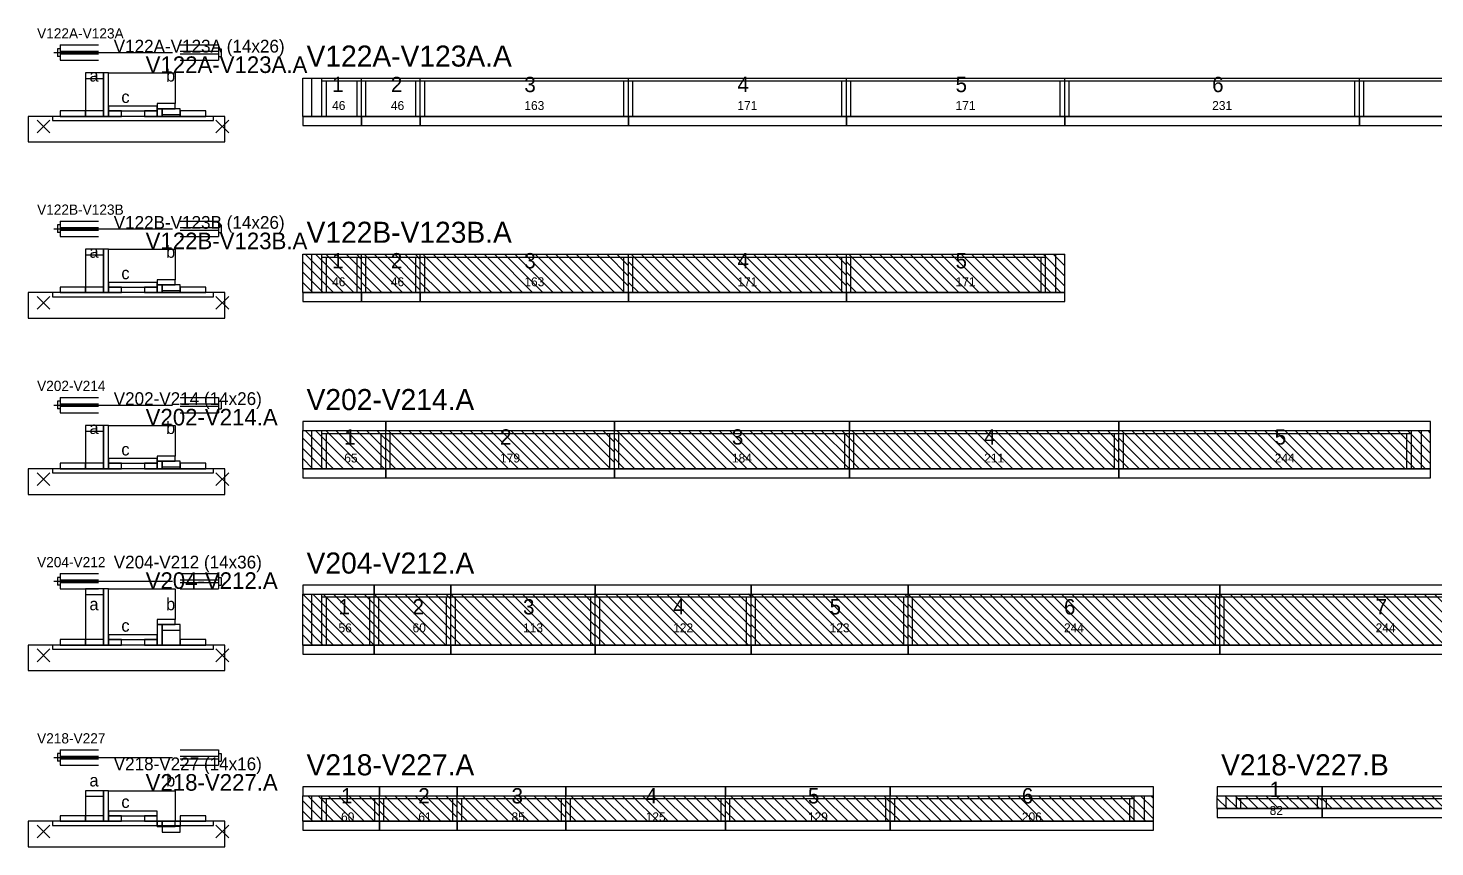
# Model space of a CAD drawing. Header units: metres. Extents: x -10 to 74425, y -2037 to 26.
# Drawn here: x 71397 to 72499, y -628 to 13 of the extents above; entities that cross this region are included whole.
import ezdxf

# ---------------------------------------------------------------- set-up
doc = ezdxf.new("R2010")
doc.units = ezdxf.units.M
doc.layers.add('LABELS', color=3, linetype='Continuous')
doc.layers.add('VIGAS', color=7, linetype='Continuous')

msp = doc.modelspace()

# ---------------------------------------------------------------- linework, layer by layer
at = {"layer": 'VIGAS'}
for p, q in [((71422.2, 0), (71452.2, 0)), ((71422.2, 0), (71422.2, -12)), ((71516.2, 0), (71546.2, 0)), ((71546.2, 0), (71546.2, -12)), ((71417.2, -6), (71510.2, -6)), ((71420.2, -3), (71420.2, -9)), ((71422.2, -3), (71420.2, -3)), ((71422.2, -9), (71420.2, -9)), ((71422.2, -5), (71452.2, -5)), ((71422.2, -7), (71452.2, -7)), ((71516.2, -5), (71546.2, -5)), ((71516.2, -7), (71546.2, -7)), ((71546.2, -3), (71548.2, -3)), ((71546.2, -9), (71548.2, -9)), ((71548.2, -3), (71548.2, -9)), ((71422.2, -12), (71452.2, -12)), ((71516.2, -12), (71546.2, -12)), ((71612.2, -26), (71658.2, -26)), ((71612.2, -56), (71612.2, -26)), ((71619.2, -56), (71619.2, -26)), ((71627.2, -56), (71627.2, -26)), ((71627.2, -28.2), (71658.2, -28.2)), ((71630.7, -56), (71630.7, -28.2)), ((71654.7, -56), (71654.7, -28.2)), ((71658.2, -56), (71658.2, -26)), ((71658.2, -56), (71658.2, -26)), ((71658.2, -26), (71704.2, -26)), ((71658.2, -56), (71658.2, -26)), ((71658.2, -56), (71658.2, -26)), ((71658.2, -56), (71658.2, -26)), ((71658.2, -28.2), (71704.2, -28.2)), ((71661.7, -56), (71661.7, -28.2)), ((71700.7, -56), (71700.7, -28.2)), ((71704.2, -56), (71704.2, -26)), ((71704.2, -56), (71704.2, -26)), ((71704.2, -26), (71867.2, -26)), ((71704.2, -56), (71704.2, -26)), ((71704.2, -56), (71704.2, -26)), ((71704.2, -56), (71704.2, -26)), ((71704.2, -28.2), (71867.2, -28.2)), ((71707.7, -56), (71707.7, -28.2)), ((71863.7, -56), (71863.7, -28.2)), ((71867.2, -56), (71867.2, -26)), ((71867.2, -56), (71867.2, -26)), ((71867.2, -26), (72037.8, -26)), ((71867.2, -56), (71867.2, -26)), ((71867.2, -56), (71867.2, -26)), ((71867.2, -56), (71867.2, -26)), ((71867.2, -28.2), (72037.8, -28.2)), ((71870.7, -56), (71870.7, -28.2)), ((72034.3, -56), (72034.3, -28.2)), ((72037.8, -56), (72037.8, -26)), ((72037.8, -56), (72037.8, -26)), ((72037.8, -26), (72208.8, -26)), ((72037.8, -56), (72037.8, -26)), ((72037.8, -56), (72037.8, -26)), ((72037.8, -56), (72037.8, -26)), ((72037.8, -28.2), (72208.8, -28.2)), ((72041.3, -56), (72041.3, -28.2)), ((72205.3, -56), (72205.3, -28.2)), ((72208.8, -56), (72208.8, -26)), ((72208.8, -56), (72208.8, -26)), ((72208.8, -26), (72439.5, -26)), ((72208.8, -56), (72208.8, -26)), ((72208.8, -56), (72208.8, -26)), ((72208.8, -56), (72208.8, -26)), ((72208.8, -28.2), (72439.5, -28.2)), ((72212.3, -56), (72212.3, -28.2)), ((72436, -56), (72436, -28.2)), ((72439.5, -56), (72439.5, -26)), ((72439.5, -56), (72439.5, -26)), ((72439.5, -26), (72710.5, -26)), ((72439.5, -56), (72439.5, -26)), ((72439.5, -56), (72439.5, -26)), ((72439.5, -56), (72439.5, -26)), ((72439.5, -28.2), (72695.5, -28.2)), ((72443, -56), (72443, -28.2)), ((71404.2, -69), (71414.2, -59)), ((71404.2, -59), (71414.2, -69)), ((71544.2, -69), (71554.2, -59)), ((71544.2, -59), (71554.2, -69)), ((71612.2, -56), (71658.2, -56)), ((71627.2, -56), (71630.7, -56)), ((71654.7, -56), (71658.2, -56)), ((71658.2, -56), (71704.2, -56)), ((71658.2, -56), (71661.7, -56)), ((71700.7, -56), (71704.2, -56)), ((71704.2, -56), (71867.2, -56)), ((71704.2, -56), (71707.7, -56)), ((71863.7, -56), (71867.2, -56)), ((71867.2, -56), (72037.8, -56)), ((71867.2, -56), (71870.7, -56)), ((72034.3, -56), (72037.8, -56)), ((72037.8, -56), (72208.8, -56)), ((72037.8, -56), (72041.3, -56)), ((72205.3, -56), (72208.8, -56)), ((72208.8, -56), (72439.5, -56)), ((72208.8, -56), (72212.3, -56)), ((72436, -56), (72439.5, -56)), ((72439.5, -56), (72710.5, -56)), ((72439.5, -56), (72443, -56)), ((71420.2, -141), (71420.2, -147)), ((71422.2, -141), (71420.2, -141)), ((71422.2, -138), (71452.2, -138)), ((71422.2, -138), (71422.2, -150)), ((71422.2, -143), (71452.2, -143)), ((71516.2, -138), (71546.2, -138)), ((71516.2, -143), (71546.2, -143)), ((71546.2, -138), (71546.2, -150)), ((71546.2, -141), (71548.2, -141)), ((71548.2, -141), (71548.2, -147)), ((71417.2, -144), (71510.2, -144)), ((71422.2, -147), (71420.2, -147)), ((71422.2, -145), (71452.2, -145)), ((71422.2, -150), (71452.2, -150)), ((71516.2, -145), (71546.2, -145)), ((71516.2, -150), (71546.2, -150)), ((71546.2, -147), (71548.2, -147)), ((71612.2, -164), (71658.2, -164)), ((71612.2, -194), (71612.2, -164)), ((71644.2, -194), (71614.2, -164)), ((71619.2, -194), (71619.2, -164)), ((71652.2, -194), (71622.2, -164)), ((71627.2, -194), (71627.2, -164)), ((71658.2, -192), (71630.2, -164)), ((71658.2, -184), (71638.2, -164)), ((71658.2, -176), (71646.2, -164)), ((71658.2, -168), (71654.2, -164)), ((71658.2, -194), (71658.2, -164)), ((71658.2, -194), (71658.2, -164)), ((71658.2, -164), (71704.2, -164)), ((71658.2, -194), (71658.2, -164)), ((71658.2, -194), (71658.2, -164)), ((71658.2, -194), (71658.2, -164)), ((71690.2, -194), (71660.2, -164)), ((71698.2, -194), (71668.2, -164)), ((71704.2, -192), (71676.2, -164)), ((71704.2, -184), (71684.2, -164)), ((71704.2, -176), (71692.2, -164)), ((71704.2, -168), (71700.2, -164)), ((71704.2, -194), (71704.2, -164)), ((71704.2, -194), (71704.2, -164)), ((71704.2, -164), (71867.2, -164)), ((71704.2, -194), (71704.2, -164)), ((71704.2, -194), (71704.2, -164)), ((71704.2, -194), (71704.2, -164)), ((71736.2, -194), (71706.2, -164)), ((71744.2, -194), (71714.2, -164)), ((71752.2, -194), (71722.2, -164)), ((71760.2, -194), (71730.2, -164)), ((71768.2, -194), (71738.2, -164)), ((71776.2, -194), (71746.2, -164)), ((71784.2, -194), (71754.2, -164)), ((71792.2, -194), (71762.2, -164)), ((71800.2, -194), (71770.2, -164)), ((71808.2, -194), (71778.2, -164)), ((71816.2, -194), (71786.2, -164)), ((71824.2, -194), (71794.2, -164)), ((71832.2, -194), (71802.2, -164)), ((71840.2, -194), (71810.2, -164)), ((71848.2, -194), (71818.2, -164)), ((71856.2, -194), (71826.2, -164)), ((71864.2, -194), (71834.2, -164)), ((71867.2, -189), (71842.2, -164)), ((71867.2, -181), (71850.2, -164)), ((71867.2, -173), (71858.2, -164)), ((71867.2, -165), (71866.2, -164)), ((71867.2, -194), (71867.2, -164)), ((71867.2, -194), (71867.2, -164)), ((71867.2, -164), (72037.8, -164)), ((71867.2, -194), (71867.2, -164)), ((71867.2, -194), (71867.2, -164)), ((71867.2, -194), (71867.2, -164)), ((71899.2, -194), (71869.2, -164)), ((71907.2, -194), (71877.2, -164)), ((71915.2, -194), (71885.2, -164)), ((71923.2, -194), (71893.2, -164)), ((71931.2, -194), (71901.2, -164)), ((71939.2, -194), (71909.2, -164)), ((71947.2, -194), (71917.2, -164)), ((71955.2, -194), (71925.2, -164)), ((71963.2, -194), (71933.2, -164)), ((71971.2, -194), (71941.2, -164)), ((71979.2, -194), (71949.2, -164)), ((71987.2, -194), (71957.2, -164)), ((71995.2, -194), (71965.2, -164)), ((72003.2, -194), (71973.2, -164)), ((72011.2, -194), (71981.2, -164)), ((72019.2, -194), (71989.2, -164)), ((72027.2, -194), (71997.2, -164)), ((72035.2, -194), (72005.2, -164)), ((72037.8, -188.6), (72013.2, -164)), ((72037.8, -180.6), (72021.2, -164)), ((72037.8, -172.6), (72029.2, -164)), ((72037.8, -164.6), (72037.2, -164)), ((72037.8, -194), (72037.8, -164)), ((72037.8, -194), (72037.8, -164)), ((72037.8, -164), (72208.8, -164)), ((72037.8, -194), (72037.8, -164)), ((72037.8, -194), (72037.8, -164)), ((72037.8, -194), (72037.8, -164)), ((72069.8, -194), (72039.8, -164)), ((72077.8, -194), (72047.8, -164)), ((72085.8, -194), (72055.8, -164)), ((72093.8, -194), (72063.8, -164)), ((72101.8, -194), (72071.8, -164)), ((72109.8, -194), (72079.8, -164)), ((72117.8, -194), (72087.8, -164)), ((72125.8, -194), (72095.8, -164)), ((72133.8, -194), (72103.8, -164)), ((72141.8, -194), (72111.8, -164)), ((72149.8, -194), (72119.8, -164)), ((72157.8, -194), (72127.8, -164)), ((72165.8, -194), (72135.8, -164)), ((72173.8, -194), (72143.8, -164)), ((72181.8, -194), (72151.8, -164)), ((72189.8, -194), (72159.8, -164)), ((72197.8, -194), (72167.8, -164)), ((72205.8, -194), (72175.8, -164)), ((72208.8, -189), (72183.8, -164)), ((72208.8, -181), (72191.8, -164)), ((72193.8, -194), (72193.8, -164)), ((72208.8, -173), (72199.8, -164)), ((72201.8, -194), (72201.8, -164)), ((72208.8, -165), (72207.8, -164)), ((72208.8, -194), (72208.8, -164)), ((71636.2, -194), (71612.2, -170)), ((71627.2, -166.2), (71658.2, -166.2)), ((71630.7, -194), (71630.7, -166.2)), ((71654.7, -194), (71654.7, -166.2)), ((71658.2, -166.2), (71704.2, -166.2)), ((71682.2, -194), (71658.2, -170)), ((71661.7, -194), (71661.7, -166.2)), ((71700.7, -194), (71700.7, -166.2)), ((71704.2, -166.2), (71867.2, -166.2)), ((71728.2, -194), (71704.2, -170)), ((71707.7, -194), (71707.7, -166.2)), ((71863.7, -194), (71863.7, -166.2)), ((71867.2, -166.2), (72037.8, -166.2)), ((71891.2, -194), (71867.2, -170)), ((71870.7, -194), (71870.7, -166.2)), ((72034.3, -194), (72034.3, -166.2)), ((72037.8, -166.2), (72193.8, -166.2)), ((72061.8, -194), (72037.8, -170)), ((72041.3, -194), (72041.3, -166.2)), ((72190.3, -194), (72190.3, -166.2)), ((71628.2, -194), (71612.2, -178)), ((71620.2, -194), (71612.2, -186)), ((71674.2, -194), (71658.2, -178)), ((71666.2, -194), (71658.2, -186)), ((71720.2, -194), (71704.2, -178)), ((71712.2, -194), (71704.2, -186)), ((71883.2, -194), (71867.2, -178)), ((71875.2, -194), (71867.2, -186)), ((72053.8, -194), (72037.8, -178)), ((72045.8, -194), (72037.8, -186)), ((71404.2, -207), (71414.2, -197)), ((71404.2, -197), (71414.2, -207)), ((71544.2, -207), (71554.2, -197)), ((71544.2, -197), (71554.2, -207)), ((71612.2, -194), (71658.2, -194)), ((71612.2, -194), (71612.2, -194)), ((71627.2, -194), (71630.7, -194)), ((71654.7, -194), (71658.2, -194)), ((71658.2, -194), (71704.2, -194)), ((71658.2, -194), (71661.7, -194)), ((71658.2, -194), (71658.2, -194)), ((71700.7, -194), (71704.2, -194)), ((71704.2, -194), (71867.2, -194)), ((71704.2, -194), (71707.7, -194)), ((71704.2, -194), (71704.2, -194)), ((71863.7, -194), (71867.2, -194)), ((71867.2, -194), (72037.8, -194)), ((71867.2, -194), (71870.7, -194)), ((71867.2, -194), (71867.2, -194)), ((72034.3, -194), (72037.8, -194)), ((72037.8, -194), (72208.8, -194)), ((72037.8, -194), (72041.3, -194)), ((72037.8, -194), (72037.8, -194)), ((72190.3, -194), (72193.8, -194)), ((71417.2, -282), (71510.2, -282)), ((71420.2, -279), (71420.2, -285)), ((71422.2, -279), (71420.2, -279)), ((71422.2, -285), (71420.2, -285)), ((71422.2, -276), (71452.2, -276)), ((71422.2, -276), (71422.2, -288)), ((71422.2, -281), (71452.2, -281)), ((71422.2, -283), (71452.2, -283)), ((71516.2, -276), (71546.2, -276)), ((71516.2, -281), (71546.2, -281)), ((71516.2, -283), (71546.2, -283)), ((71546.2, -276), (71546.2, -288)), ((71546.2, -279), (71548.2, -279)), ((71546.2, -285), (71548.2, -285)), ((71548.2, -279), (71548.2, -285)), ((71422.2, -288), (71452.2, -288)), ((71516.2, -288), (71546.2, -288)), ((71612.2, -302), (71677.2, -302)), ((71612.2, -332), (71612.2, -302)), ((71636.2, -332), (71612.2, -308)), ((71644.2, -332), (71614.2, -302)), ((71619.2, -332), (71619.2, -302)), ((71652.2, -332), (71622.2, -302)), ((71627.2, -332), (71627.2, -302)), ((71627.2, -304.2), (71677.2, -304.2)), ((71660.2, -332), (71630.2, -302)), ((71630.7, -332), (71630.7, -304.2)), ((71668.2, -332), (71638.2, -302)), ((71676.2, -332), (71646.2, -302)), ((71677.2, -325), (71654.2, -302)), ((71677.2, -317), (71662.2, -302)), ((71677.2, -309), (71670.2, -302)), ((71673.7, -332), (71673.7, -304.2)), ((71677.2, -332), (71677.2, -302)), ((71677.2, -332), (71677.2, -302)), ((71677.2, -302), (71856.2, -302)), ((71677.2, -332), (71677.2, -302)), ((71677.2, -332), (71677.2, -302)), ((71677.2, -332), (71677.2, -302)), ((71677.2, -304.2), (71856.2, -304.2)), ((71701.2, -332), (71677.2, -308)), ((71709.2, -332), (71679.2, -302)), ((71680.7, -332), (71680.7, -304.2)), ((71717.2, -332), (71687.2, -302)), ((71725.2, -332), (71695.2, -302)), ((71733.2, -332), (71703.2, -302)), ((71741.2, -332), (71711.2, -302)), ((71749.2, -332), (71719.2, -302)), ((71757.2, -332), (71727.2, -302)), ((71765.2, -332), (71735.2, -302)), ((71773.2, -332), (71743.2, -302)), ((71781.2, -332), (71751.2, -302)), ((71789.2, -332), (71759.2, -302)), ((71797.2, -332), (71767.2, -302)), ((71805.2, -332), (71775.2, -302)), ((71813.2, -332), (71783.2, -302)), ((71821.2, -332), (71791.2, -302)), ((71829.2, -332), (71799.2, -302)), ((71837.2, -332), (71807.2, -302)), ((71845.2, -332), (71815.2, -302)), ((71853.2, -332), (71823.2, -302)), ((71856.2, -327), (71831.2, -302)), ((71856.2, -319), (71839.2, -302)), ((71856.2, -311), (71847.2, -302)), ((71852.7, -332), (71852.7, -304.2)), ((71856.2, -303), (71855.2, -302)), ((71856.2, -332), (71856.2, -302)), ((71856.2, -332), (71856.2, -302)), ((71856.2, -302), (72040.2, -302)), ((71856.2, -332), (71856.2, -302)), ((71856.2, -332), (71856.2, -302)), ((71856.2, -332), (71856.2, -302)), ((71856.2, -304.2), (72040.2, -304.2)), ((71880.2, -332), (71856.2, -308)), ((71888.2, -332), (71858.2, -302)), ((71859.7, -332), (71859.7, -304.2)), ((71896.2, -332), (71866.2, -302)), ((71904.2, -332), (71874.2, -302)), ((71912.2, -332), (71882.2, -302)), ((71920.2, -332), (71890.2, -302)), ((71928.2, -332), (71898.2, -302)), ((71936.2, -332), (71906.2, -302)), ((71944.2, -332), (71914.2, -302)), ((71952.2, -332), (71922.2, -302)), ((71960.2, -332), (71930.2, -302)), ((71968.2, -332), (71938.2, -302)), ((71976.2, -332), (71946.2, -302)), ((71984.2, -332), (71954.2, -302)), ((71992.2, -332), (71962.2, -302)), ((72000.2, -332), (71970.2, -302)), ((72008.2, -332), (71978.2, -302)), ((72016.2, -332), (71986.2, -302)), ((72024.2, -332), (71994.2, -302)), ((72032.2, -332), (72002.2, -302)), ((72040.2, -332), (72010.2, -302)), ((72040.2, -324), (72018.2, -302)), ((72040.2, -316), (72026.2, -302)), ((72040.2, -308), (72034.2, -302)), ((72036.7, -332), (72036.7, -304.2)), ((72040.2, -332), (72040.2, -302)), ((72040.2, -332), (72040.2, -302)), ((72040.2, -302), (72251.2, -302)), ((72040.2, -332), (72040.2, -302)), ((72040.2, -332), (72040.2, -302)), ((72040.2, -332), (72040.2, -302)), ((72040.2, -304.2), (72251.2, -304.2)), ((72064.2, -332), (72040.2, -308)), ((72072.2, -332), (72042.2, -302)), ((72043.7, -332), (72043.7, -304.2)), ((72080.2, -332), (72050.2, -302)), ((72088.2, -332), (72058.2, -302)), ((72096.2, -332), (72066.2, -302)), ((72104.2, -332), (72074.2, -302)), ((72112.2, -332), (72082.2, -302)), ((72120.2, -332), (72090.2, -302)), ((72128.2, -332), (72098.2, -302)), ((72136.2, -332), (72106.2, -302)), ((72144.2, -332), (72114.2, -302)), ((72152.2, -332), (72122.2, -302)), ((72160.2, -332), (72130.2, -302)), ((72168.2, -332), (72138.2, -302)), ((72176.2, -332), (72146.2, -302)), ((72184.2, -332), (72154.2, -302)), ((72192.2, -332), (72162.2, -302)), ((72200.2, -332), (72170.2, -302)), ((72208.2, -332), (72178.2, -302)), ((72216.2, -332), (72186.2, -302)), ((72224.2, -332), (72194.2, -302)), ((72232.2, -332), (72202.2, -302)), ((72240.2, -332), (72210.2, -302)), ((72248.2, -332), (72218.2, -302)), ((72251.2, -327), (72226.2, -302)), ((72251.2, -319), (72234.2, -302)), ((72251.2, -311), (72242.2, -302)), ((72247.7, -332), (72247.7, -304.2)), ((72251.2, -303), (72250.2, -302)), ((72251.2, -332), (72251.2, -302)), ((72251.2, -332), (72251.2, -302)), ((72251.2, -302), (72495.2, -302)), ((72251.2, -332), (72251.2, -302)), ((72251.2, -332), (72251.2, -302)), ((72251.2, -332), (72251.2, -302)), ((72251.2, -304.2), (72480.2, -304.2)), ((72275.2, -332), (72251.2, -308)), ((72283.2, -332), (72253.2, -302)), ((72254.7, -332), (72254.7, -304.2)), ((72291.2, -332), (72261.2, -302)), ((72299.2, -332), (72269.2, -302)), ((72307.2, -332), (72277.2, -302)), ((72315.2, -332), (72285.2, -302)), ((72323.2, -332), (72293.2, -302)), ((72331.2, -332), (72301.2, -302)), ((72339.2, -332), (72309.2, -302)), ((72347.2, -332), (72317.2, -302)), ((72355.2, -332), (72325.2, -302)), ((72363.2, -332), (72333.2, -302)), ((72371.2, -332), (72341.2, -302)), ((72379.2, -332), (72349.2, -302)), ((72387.2, -332), (72357.2, -302)), ((72395.2, -332), (72365.2, -302)), ((72403.2, -332), (72373.2, -302)), ((72411.2, -332), (72381.2, -302)), ((72419.2, -332), (72389.2, -302)), ((72427.2, -332), (72397.2, -302)), ((72435.2, -332), (72405.2, -302)), ((72443.2, -332), (72413.2, -302)), ((72451.2, -332), (72421.2, -302)), ((72459.2, -332), (72429.2, -302)), ((72467.2, -332), (72437.2, -302)), ((72475.2, -332), (72445.2, -302)), ((72483.2, -332), (72453.2, -302)), ((72491.2, -332), (72461.2, -302)), ((72495.2, -328), (72469.2, -302)), ((72476.7, -332), (72476.7, -304.2)), ((72495.2, -320), (72477.2, -302)), ((72480.2, -332), (72480.2, -302)), ((72495.2, -312), (72485.2, -302)), ((72488.2, -332), (72488.2, -302)), ((72495.2, -304), (72493.2, -302)), ((72495.2, -332), (72495.2, -302)), ((71628.2, -332), (71612.2, -316)), ((71693.2, -332), (71677.2, -316)), ((71872.2, -332), (71856.2, -316)), ((72056.2, -332), (72040.2, -316)), ((72267.2, -332), (72251.2, -316)), ((71620.2, -332), (71612.2, -324)), ((71685.2, -332), (71677.2, -324)), ((71864.2, -332), (71856.2, -324)), ((72048.2, -332), (72040.2, -324)), ((72259.2, -332), (72251.2, -324)), ((71404.2, -345), (71414.2, -335)), ((71404.2, -335), (71414.2, -345)), ((71544.2, -345), (71554.2, -335)), ((71544.2, -335), (71554.2, -345)), ((71612.2, -332), (71677.2, -332)), ((71612.2, -332), (71612.2, -332)), ((71627.2, -332), (71630.7, -332)), ((71673.7, -332), (71677.2, -332)), ((71677.2, -332), (71856.2, -332)), ((71677.2, -332), (71680.7, -332)), ((71677.2, -332), (71677.2, -332)), ((71852.7, -332), (71856.2, -332)), ((71856.2, -332), (72040.2, -332)), ((71856.2, -332), (71859.7, -332)), ((71856.2, -332), (71856.2, -332)), ((72036.7, -332), (72040.2, -332)), ((72040.2, -332), (72251.2, -332)), ((72040.2, -332), (72043.7, -332)), ((72040.2, -332), (72040.2, -332)), ((72247.7, -332), (72251.2, -332)), ((72251.2, -332), (72495.2, -332)), ((72251.2, -332), (72254.7, -332)), ((72251.2, -332), (72251.2, -332)), ((72476.7, -332), (72480.2, -332)), ((71420.2, -417), (71420.2, -423)), ((71422.2, -417), (71420.2, -417)), ((71422.2, -414), (71452.2, -414)), ((71422.2, -414), (71422.2, -426)), ((71516.2, -414), (71546.2, -414)), ((71546.2, -414), (71546.2, -426)), ((71546.2, -417), (71548.2, -417)), ((71548.2, -417), (71548.2, -423)), ((71417.2, -420), (71510.2, -420)), ((71422.2, -423), (71420.2, -423)), ((71422.2, -419), (71452.2, -419)), ((71422.2, -421), (71452.2, -421)), ((71422.2, -426), (71452.2, -426)), ((71516.2, -419), (71546.2, -419)), ((71516.2, -421), (71546.2, -421)), ((71516.2, -426), (71546.2, -426)), ((71546.2, -423), (71548.2, -423)), ((71612.2, -430), (71668.2, -430)), ((71612.2, -470), (71612.2, -430)), ((71652.2, -470), (71612.2, -430)), ((71644.2, -470), (71612.2, -438)), ((71619.2, -470), (71619.2, -430)), ((71660.2, -470), (71620.2, -430)), ((71627.2, -470), (71627.2, -430)), ((71627.2, -432.2), (71668.2, -432.2)), ((71668.2, -470), (71628.2, -430)), ((71630.7, -470), (71630.7, -432.2)), ((71668.2, -462), (71636.2, -430)), ((71668.2, -454), (71644.2, -430)), ((71668.2, -446), (71652.2, -430)), ((71668.2, -438), (71660.2, -430)), ((71664.7, -470), (71664.7, -432.2)), ((71668.2, -470), (71668.2, -430)), ((71668.2, -470), (71668.2, -430)), ((71668.2, -430), (71728.2, -430)), ((71668.2, -470), (71668.2, -430)), ((71668.2, -470), (71668.2, -430)), ((71668.2, -470), (71668.2, -430)), ((71668.2, -430), (71668.2, -430)), ((71708.2, -470), (71668.2, -430)), ((71668.2, -432.2), (71728.2, -432.2)), ((71700.2, -470), (71668.2, -438)), ((71671.7, -470), (71671.7, -432.2)), ((71716.2, -470), (71676.2, -430)), ((71724.2, -470), (71684.2, -430)), ((71728.2, -466), (71692.2, -430)), ((71728.2, -458), (71700.2, -430)), ((71728.2, -450), (71708.2, -430)), ((71728.2, -442), (71716.2, -430)), ((71728.2, -434), (71724.2, -430)), ((71724.7, -470), (71724.7, -432.2)), ((71728.2, -470), (71728.2, -430)), ((71728.2, -470), (71728.2, -430)), ((71728.2, -430), (71841.2, -430)), ((71728.2, -470), (71728.2, -430)), ((71728.2, -470), (71728.2, -430)), ((71728.2, -470), (71728.2, -430)), ((71768.2, -470), (71728.2, -430)), ((71728.2, -432.2), (71841.2, -432.2)), ((71760.2, -470), (71728.2, -438)), ((71731.7, -470), (71731.7, -432.2)), ((71776.2, -470), (71736.2, -430)), ((71784.2, -470), (71744.2, -430)), ((71792.2, -470), (71752.2, -430)), ((71800.2, -470), (71760.2, -430)), ((71808.2, -470), (71768.2, -430)), ((71816.2, -470), (71776.2, -430)), ((71824.2, -470), (71784.2, -430)), ((71832.2, -470), (71792.2, -430)), ((71840.2, -470), (71800.2, -430)), ((71841.2, -463), (71808.2, -430)), ((71841.2, -455), (71816.2, -430)), ((71841.2, -447), (71824.2, -430)), ((71841.2, -439), (71832.2, -430)), ((71837.7, -470), (71837.7, -432.2)), ((71841.2, -431), (71840.2, -430)), ((71841.2, -470), (71841.2, -430)), ((71841.2, -470), (71841.2, -430)), ((71841.2, -430), (71963.2, -430)), ((71841.2, -470), (71841.2, -430)), ((71841.2, -470), (71841.2, -430)), ((71841.2, -470), (71841.2, -430)), ((71881.2, -470), (71841.2, -430)), ((71841.2, -432.2), (71963.2, -432.2)), ((71873.2, -470), (71841.2, -438)), ((71844.7, -470), (71844.7, -432.2)), ((71889.2, -470), (71849.2, -430)), ((71897.2, -470), (71857.2, -430)), ((71905.2, -470), (71865.2, -430)), ((71913.2, -470), (71873.2, -430)), ((71921.2, -470), (71881.2, -430)), ((71929.2, -470), (71889.2, -430)), ((71937.2, -470), (71897.2, -430)), ((71945.2, -470), (71905.2, -430)), ((71953.2, -470), (71913.2, -430)), ((71961.2, -470), (71921.2, -430)), ((71963.2, -464), (71929.2, -430)), ((71963.2, -456), (71937.2, -430)), ((71963.2, -448), (71945.2, -430)), ((71963.2, -440), (71953.2, -430)), ((71959.7, -470), (71959.7, -432.2)), ((71963.2, -432), (71961.2, -430)), ((71963.2, -470), (71963.2, -430)), ((71963.2, -470), (71963.2, -430)), ((71963.2, -430), (72086.2, -430)), ((71963.2, -470), (71963.2, -430)), ((71963.2, -470), (71963.2, -430)), ((71963.2, -470), (71963.2, -430)), ((72003.2, -470), (71963.2, -430)), ((71963.2, -432.2), (72086.2, -432.2)), ((71995.2, -470), (71963.2, -438)), ((71966.7, -470), (71966.7, -432.2)), ((72011.2, -470), (71971.2, -430)), ((72019.2, -470), (71979.2, -430)), ((72027.2, -470), (71987.2, -430)), ((72035.2, -470), (71995.2, -430)), ((72043.2, -470), (72003.2, -430)), ((72051.2, -470), (72011.2, -430)), ((72059.2, -470), (72019.2, -430)), ((72067.2, -470), (72027.2, -430)), ((72075.2, -470), (72035.2, -430)), ((72083.2, -470), (72043.2, -430)), ((72086.2, -465), (72051.2, -430)), ((72086.2, -457), (72059.2, -430)), ((72086.2, -449), (72067.2, -430)), ((72086.2, -441), (72075.2, -430)), ((72082.7, -470), (72082.7, -432.2)), ((72086.2, -433), (72083.2, -430)), ((72086.2, -470), (72086.2, -430)), ((72086.2, -470), (72086.2, -430)), ((72086.2, -430), (72330.2, -430)), ((72086.2, -470), (72086.2, -430)), ((72086.2, -470), (72086.2, -430)), ((72086.2, -470), (72086.2, -430)), ((72126.2, -470), (72086.2, -430)), ((72086.2, -432.2), (72330.2, -432.2)), ((72118.2, -470), (72086.2, -438)), ((72089.7, -470), (72089.7, -432.2)), ((72134.2, -470), (72094.2, -430)), ((72142.2, -470), (72102.2, -430)), ((72150.2, -470), (72110.2, -430)), ((72158.2, -470), (72118.2, -430)), ((72166.2, -470), (72126.2, -430)), ((72174.2, -470), (72134.2, -430)), ((72182.2, -470), (72142.2, -430)), ((72190.2, -470), (72150.2, -430)), ((72198.2, -470), (72158.2, -430)), ((72206.2, -470), (72166.2, -430)), ((72214.2, -470), (72174.2, -430)), ((72222.2, -470), (72182.2, -430)), ((72230.2, -470), (72190.2, -430)), ((72238.2, -470), (72198.2, -430)), ((72246.2, -470), (72206.2, -430)), ((72254.2, -470), (72214.2, -430)), ((72262.2, -470), (72222.2, -430)), ((72270.2, -470), (72230.2, -430)), ((72278.2, -470), (72238.2, -430)), ((72286.2, -470), (72246.2, -430)), ((72294.2, -470), (72254.2, -430)), ((72302.2, -470), (72262.2, -430)), ((72310.2, -470), (72270.2, -430)), ((72318.2, -470), (72278.2, -430)), ((72326.2, -470), (72286.2, -430)), ((72330.2, -466), (72294.2, -430)), ((72330.2, -458), (72302.2, -430)), ((72330.2, -450), (72310.2, -430)), ((72330.2, -442), (72318.2, -430)), ((72330.2, -434), (72326.2, -430)), ((72326.7, -470), (72326.7, -432.2)), ((72330.2, -470), (72330.2, -430)), ((72330.2, -470), (72330.2, -430)), ((72330.2, -430), (72574.2, -430)), ((72330.2, -470), (72330.2, -430)), ((72330.2, -470), (72330.2, -430)), ((72330.2, -470), (72330.2, -430)), ((72370.2, -470), (72330.2, -430)), ((72330.2, -432.2), (72559.2, -432.2)), ((72362.2, -470), (72330.2, -438)), ((72333.7, -470), (72333.7, -432.2)), ((72378.2, -470), (72338.2, -430)), ((72386.2, -470), (72346.2, -430)), ((72394.2, -470), (72354.2, -430)), ((72402.2, -470), (72362.2, -430)), ((72410.2, -470), (72370.2, -430)), ((72418.2, -470), (72378.2, -430)), ((72426.2, -470), (72386.2, -430)), ((72434.2, -470), (72394.2, -430)), ((72442.2, -470), (72402.2, -430)), ((72450.2, -470), (72410.2, -430)), ((72458.2, -470), (72418.2, -430)), ((72466.2, -470), (72426.2, -430)), ((72474.2, -470), (72434.2, -430)), ((72482.2, -470), (72442.2, -430)), ((72490.2, -470), (72450.2, -430)), ((72498.2, -470), (72458.2, -430)), ((72506.2, -470), (72466.2, -430)), ((72514.2, -470), (72474.2, -430)), ((72522.2, -470), (72482.2, -430)), ((72530.2, -470), (72490.2, -430)), ((72538.2, -470), (72498.2, -430)), ((71636.2, -470), (71612.2, -446)), ((71692.2, -470), (71668.2, -446)), ((71752.2, -470), (71728.2, -446)), ((71865.2, -470), (71841.2, -446)), ((71987.2, -470), (71963.2, -446)), ((72110.2, -470), (72086.2, -446)), ((72354.2, -470), (72330.2, -446)), ((71628.2, -470), (71612.2, -454)), ((71620.2, -470), (71612.2, -462)), ((71684.2, -470), (71668.2, -454)), ((71676.2, -470), (71668.2, -462)), ((71744.2, -470), (71728.2, -454)), ((71736.2, -470), (71728.2, -462)), ((71857.2, -470), (71841.2, -454)), ((71849.2, -470), (71841.2, -462)), ((71979.2, -470), (71963.2, -454)), ((71971.2, -470), (71963.2, -462)), ((72102.2, -470), (72086.2, -454)), ((72094.2, -470), (72086.2, -462)), ((72346.2, -470), (72330.2, -454)), ((72338.2, -470), (72330.2, -462)), ((71404.2, -483), (71414.2, -473)), ((71404.2, -473), (71414.2, -483)), ((71544.2, -483), (71554.2, -473)), ((71544.2, -473), (71554.2, -483)), ((71612.2, -470), (71668.2, -470)), ((71612.2, -470), (71612.2, -470)), ((71627.2, -470), (71630.7, -470)), ((71664.7, -470), (71668.2, -470)), ((71668.2, -470), (71728.2, -470)), ((71668.2, -470), (71671.7, -470)), ((71668.2, -470), (71668.2, -470)), ((71724.7, -470), (71728.2, -470)), ((71728.2, -470), (71841.2, -470)), ((71728.2, -470), (71731.7, -470)), ((71728.2, -470), (71728.2, -470)), ((71837.7, -470), (71841.2, -470)), ((71841.2, -470), (71963.2, -470)), ((71841.2, -470), (71844.7, -470)), ((71841.2, -470), (71841.2, -470)), ((71959.7, -470), (71963.2, -470)), ((71963.2, -470), (72086.2, -470)), ((71963.2, -470), (71966.7, -470)), ((71963.2, -470), (71963.2, -470)), ((72082.7, -470), (72086.2, -470)), ((72086.2, -470), (72330.2, -470)), ((72086.2, -470), (72089.7, -470)), ((72086.2, -470), (72086.2, -470)), ((72326.7, -470), (72330.2, -470)), ((72330.2, -470), (72574.2, -470)), ((72330.2, -470), (72333.7, -470)), ((72330.2, -470), (72330.2, -470)), ((71417.2, -558), (71510.2, -558)), ((71420.2, -555), (71420.2, -561)), ((71422.2, -555), (71420.2, -555)), ((71422.2, -561), (71420.2, -561)), ((71422.2, -552), (71452.2, -552)), ((71422.2, -552), (71422.2, -564)), ((71422.2, -557), (71452.2, -557)), ((71422.2, -559), (71452.2, -559)), ((71516.2, -552), (71546.2, -552)), ((71516.2, -557), (71546.2, -557)), ((71516.2, -559), (71546.2, -559)), ((71546.2, -552), (71546.2, -564)), ((71546.2, -555), (71548.2, -555)), ((71546.2, -561), (71548.2, -561)), ((71548.2, -555), (71548.2, -561)), ((71422.2, -564), (71452.2, -564)), ((71516.2, -564), (71546.2, -564)), ((71612.2, -588), (71672.2, -588)), ((71612.2, -608), (71612.2, -588)), ((71628.2, -608), (71612.2, -592)), ((71636.2, -608), (71616.2, -588)), ((71619.2, -608), (71619.2, -588)), ((71644.2, -608), (71624.2, -588)), ((71627.2, -608), (71627.2, -588)), ((71627.2, -590.2), (71672.2, -590.2)), ((71630.7, -608), (71630.7, -590.2)), ((71652.2, -608), (71632.2, -588)), ((71660.2, -608), (71640.2, -588)), ((71668.2, -608), (71648.2, -588)), ((71672.2, -604), (71656.2, -588)), ((71672.2, -596), (71664.2, -588)), ((71668.7, -608), (71668.7, -590.2)), ((71672.2, -608), (71672.2, -588)), ((71672.2, -608), (71672.2, -588)), ((71672.2, -588), (71733.2, -588)), ((71672.2, -608), (71672.2, -588)), ((71672.2, -608), (71672.2, -588)), ((71672.2, -608), (71672.2, -588)), ((71672.2, -588), (71672.2, -588)), ((71672.2, -590.2), (71733.2, -590.2)), ((71688.2, -608), (71672.2, -592)), ((71675.7, -608), (71675.7, -590.2)), ((71696.2, -608), (71676.2, -588)), ((71704.2, -608), (71684.2, -588)), ((71712.2, -608), (71692.2, -588)), ((71720.2, -608), (71700.2, -588)), ((71728.2, -608), (71708.2, -588)), ((71733.2, -605), (71716.2, -588)), ((71733.2, -597), (71724.2, -588)), ((71729.7, -608), (71729.7, -590.2)), ((71733.2, -589), (71732.2, -588)), ((71733.2, -608), (71733.2, -588)), ((71733.2, -608), (71733.2, -588)), ((71733.2, -588), (71818.2, -588)), ((71733.2, -608), (71733.2, -588)), ((71733.2, -608), (71733.2, -588)), ((71733.2, -608), (71733.2, -588)), ((71733.2, -590.2), (71818.2, -590.2)), ((71749.2, -608), (71733.2, -592)), ((71736.7, -608), (71736.7, -590.2)), ((71757.2, -608), (71737.2, -588)), ((71765.2, -608), (71745.2, -588)), ((71773.2, -608), (71753.2, -588)), ((71781.2, -608), (71761.2, -588)), ((71789.2, -608), (71769.2, -588)), ((71797.2, -608), (71777.2, -588)), ((71805.2, -608), (71785.2, -588)), ((71813.2, -608), (71793.2, -588)), ((71818.2, -605), (71801.2, -588)), ((71818.2, -597), (71809.2, -588)), ((71814.7, -608), (71814.7, -590.2)), ((71818.2, -589), (71817.2, -588)), ((71818.2, -608), (71818.2, -588)), ((71818.2, -608), (71818.2, -588)), ((71818.2, -588), (71943.2, -588)), ((71818.2, -608), (71818.2, -588)), ((71818.2, -608), (71818.2, -588)), ((71818.2, -608), (71818.2, -588)), ((71818.2, -590.2), (71943.2, -590.2)), ((71834.2, -608), (71818.2, -592)), ((71821.7, -608), (71821.7, -590.2)), ((71842.2, -608), (71822.2, -588)), ((71850.2, -608), (71830.2, -588)), ((71858.2, -608), (71838.2, -588)), ((71866.2, -608), (71846.2, -588)), ((71874.2, -608), (71854.2, -588)), ((71882.2, -608), (71862.2, -588)), ((71890.2, -608), (71870.2, -588)), ((71898.2, -608), (71878.2, -588)), ((71906.2, -608), (71886.2, -588)), ((71914.2, -608), (71894.2, -588)), ((71922.2, -608), (71902.2, -588)), ((71930.2, -608), (71910.2, -588)), ((71938.2, -608), (71918.2, -588)), ((71943.2, -605), (71926.2, -588)), ((71943.2, -597), (71934.2, -588)), ((71939.7, -608), (71939.7, -590.2)), ((71943.2, -589), (71942.2, -588)), ((71943.2, -608), (71943.2, -588)), ((71943.2, -608), (71943.2, -588)), ((71943.2, -588), (72072.2, -588)), ((71943.2, -608), (71943.2, -588)), ((71943.2, -608), (71943.2, -588)), ((71943.2, -608), (71943.2, -588)), ((71943.2, -590.2), (72072.2, -590.2)), ((71959.2, -608), (71943.2, -592)), ((71946.7, -608), (71946.7, -590.2)), ((71967.2, -608), (71947.2, -588)), ((71975.2, -608), (71955.2, -588)), ((71983.2, -608), (71963.2, -588)), ((71991.2, -608), (71971.2, -588)), ((71999.2, -608), (71979.2, -588)), ((72007.2, -608), (71987.2, -588)), ((72015.2, -608), (71995.2, -588)), ((72023.2, -608), (72003.2, -588)), ((72031.2, -608), (72011.2, -588)), ((72039.2, -608), (72019.2, -588)), ((72047.2, -608), (72027.2, -588)), ((72055.2, -608), (72035.2, -588)), ((72063.2, -608), (72043.2, -588)), ((72071.2, -608), (72051.2, -588)), ((72072.2, -601), (72059.2, -588)), ((72072.2, -593), (72067.2, -588)), ((72068.7, -608), (72068.7, -590.2)), ((72072.2, -608), (72072.2, -588)), ((72072.2, -608), (72072.2, -588)), ((72072.2, -588), (72278.2, -588)), ((72072.2, -608), (72072.2, -588)), ((72072.2, -608), (72072.2, -588)), ((72072.2, -608), (72072.2, -588)), ((72072.2, -590.2), (72263.2, -590.2)), ((72088.2, -608), (72072.2, -592)), ((72075.7, -608), (72075.7, -590.2)), ((72096.2, -608), (72076.2, -588)), ((72104.2, -608), (72084.2, -588)), ((72112.2, -608), (72092.2, -588)), ((72120.2, -608), (72100.2, -588)), ((72128.2, -608), (72108.2, -588)), ((72136.2, -608), (72116.2, -588)), ((72144.2, -608), (72124.2, -588)), ((72152.2, -608), (72132.2, -588)), ((72160.2, -608), (72140.2, -588)), ((72168.2, -608), (72148.2, -588)), ((72176.2, -608), (72156.2, -588)), ((72184.2, -608), (72164.2, -588)), ((72192.2, -608), (72172.2, -588)), ((72200.2, -608), (72180.2, -588)), ((72208.2, -608), (72188.2, -588)), ((72216.2, -608), (72196.2, -588)), ((72224.2, -608), (72204.2, -588)), ((72232.2, -608), (72212.2, -588)), ((72240.2, -608), (72220.2, -588)), ((72248.2, -608), (72228.2, -588)), ((72256.2, -608), (72236.2, -588)), ((72264.2, -608), (72244.2, -588)), ((72272.2, -608), (72252.2, -588)), ((72259.7, -608), (72259.7, -590.2)), ((72278.2, -606), (72260.2, -588)), ((72263.2, -608), (72263.2, -588)), ((72278.2, -598), (72268.2, -588)), ((72271.2, -608), (72271.2, -588)), ((72278.2, -590), (72276.2, -588)), ((72278.2, -608), (72278.2, -588)), ((72328.2, -588), (72410.2, -588)), ((72328.2, -598), (72328.2, -588)), ((72336.2, -598), (72328.2, -590)), ((72344.2, -598), (72334.2, -588)), ((72335.2, -598), (72335.2, -588)), ((72352.2, -598), (72342.2, -588)), ((72343.2, -598), (72343.2, -588)), ((72343.2, -590.2), (72410.2, -590.2)), ((72346.7, -598), (72346.7, -590.2)), ((72360.2, -598), (72350.2, -588)), ((72368.2, -598), (72358.2, -588)), ((72376.2, -598), (72366.2, -588)), ((72384.2, -598), (72374.2, -588)), ((72392.2, -598), (72382.2, -588)), ((72400.2, -598), (72390.2, -588)), ((72408.2, -598), (72398.2, -588)), ((72410.2, -592), (72406.2, -588)), ((72406.7, -598), (72406.7, -590.2)), ((72410.2, -598), (72410.2, -588)), ((72410.2, -598), (72410.2, -588)), ((72410.2, -588), (72654.2, -588)), ((72410.2, -598), (72410.2, -588)), ((72410.2, -598), (72410.2, -588)), ((72410.2, -598), (72410.2, -588)), ((72418.2, -598), (72410.2, -590)), ((72410.2, -590.2), (72639.2, -590.2)), ((72413.7, -598), (72413.7, -590.2)), ((72426.2, -598), (72416.2, -588)), ((72434.2, -598), (72424.2, -588)), ((72442.2, -598), (72432.2, -588)), ((72450.2, -598), (72440.2, -588)), ((72458.2, -598), (72448.2, -588)), ((72466.2, -598), (72456.2, -588)), ((72474.2, -598), (72464.2, -588)), ((72482.2, -598), (72472.2, -588)), ((72490.2, -598), (72480.2, -588)), ((72498.2, -598), (72488.2, -588)), ((72506.2, -598), (72496.2, -588)), ((71620.2, -608), (71612.2, -600)), ((71680.2, -608), (71672.2, -600)), ((71741.2, -608), (71733.2, -600)), ((71826.2, -608), (71818.2, -600)), ((71951.2, -608), (71943.2, -600)), ((72080.2, -608), (72072.2, -600)), ((72328.2, -598), (72410.2, -598)), ((72328.2, -598), (72328.2, -598)), ((72343.2, -598), (72346.7, -598)), ((72406.7, -598), (72410.2, -598)), ((72410.2, -598), (72654.2, -598)), ((72410.2, -598), (72413.7, -598)), ((72410.2, -598), (72410.2, -598)), ((71404.2, -621), (71414.2, -611)), ((71404.2, -611), (71414.2, -621)), ((71544.2, -621), (71554.2, -611)), ((71544.2, -611), (71554.2, -621)), ((71612.2, -608), (71672.2, -608)), ((71612.2, -608), (71612.2, -608)), ((71627.2, -608), (71630.7, -608)), ((71668.7, -608), (71672.2, -608)), ((71672.2, -608), (71733.2, -608)), ((71672.2, -608), (71675.7, -608)), ((71672.2, -608), (71672.2, -608)), ((71729.7, -608), (71733.2, -608)), ((71733.2, -608), (71818.2, -608)), ((71733.2, -608), (71736.7, -608)), ((71733.2, -608), (71733.2, -608)), ((71814.7, -608), (71818.2, -608)), ((71818.2, -608), (71943.2, -608)), ((71818.2, -608), (71821.7, -608)), ((71818.2, -608), (71818.2, -608)), ((71939.7, -608), (71943.2, -608)), ((71943.2, -608), (72072.2, -608)), ((71943.2, -608), (71946.7, -608)), ((71943.2, -608), (71943.2, -608)), ((72068.7, -608), (72072.2, -608)), ((72072.2, -608), (72278.2, -608)), ((72072.2, -608), (72075.7, -608)), ((72072.2, -608), (72072.2, -608)), ((72259.7, -608), (72263.2, -608))]:
    msp.add_line(p, q, dxfattribs=at)
for points in [[(71442.2, -56), (71456.2, -56), (71456.2, -22), (71442.2, -22)], [(71442.2, -26.4), (71456.2, -26.4), (71456.2, -22), (71442.2, -22)], [(71456.2, -56), (71460.2, -56), (71460.2, -22), (71456.2, -22)], [(71460.2, -48), (71460.2, -22), (71512.2, -22), (71512.2, -46), (71498.2, -46), (71498.2, -48)], [(71422.2, -56), (71442.2, -56), (71442.2, -51.6), (71422.2, -51.6)], [(71442.2, -56), (71456.2, -56), (71456.2, -51.6), (71442.2, -51.6)], [(71460.2, -51.6), (71498.2, -51.6), (71498.2, -48), (71460.2, -48)], [(71460.2, -56), (71470.2, -56), (71470.2, -51.6), (71460.2, -51.6)], [(71488.2, -56), (71498.2, -56), (71498.2, -51.6), (71488.2, -51.6)], [(71498.2, -50), (71512.2, -50), (71512.2, -46), (71498.2, -46)], [(71498.2, -56), (71502.2, -56), (71502.2, -50), (71498.2, -50)], [(71502.2, -56), (71516.2, -56), (71516.2, -50), (71502.2, -50)], [(71502.2, -54.4), (71516.2, -54.4), (71516.2, -50), (71502.2, -50)], [(71516.2, -56), (71536.2, -56), (71536.2, -51.6), (71516.2, -51.6)], [(71397.2, -76), (71551.2, -76), (71551.2, -56), (71397.2, -56)], [(71416.2, -59.2), (71542.2, -59.2), (71542.2, -56), (71416.2, -56)], [(71612.2, -63), (71658.2, -63), (71658.2, -56), (71612.2, -56)], [(71658.2, -63), (71704.2, -63), (71704.2, -56), (71658.2, -56)], [(71704.2, -63), (71867.2, -63), (71867.2, -56), (71704.2, -56)], [(71867.2, -63), (72037.8, -63), (72037.8, -56), (71867.2, -56)], [(72037.8, -63), (72208.8, -63), (72208.8, -56), (72037.8, -56)], [(72208.8, -63), (72439.5, -63), (72439.5, -56), (72208.8, -56)], [(72439.5, -63), (72710.5, -63), (72710.5, -56), (72439.5, -56)], [(71442.2, -194), (71456.2, -194), (71456.2, -160), (71442.2, -160)], [(71442.2, -164.4), (71456.2, -164.4), (71456.2, -160), (71442.2, -160)], [(71456.2, -194), (71460.2, -194), (71460.2, -160), (71456.2, -160)], [(71460.2, -186), (71460.2, -160), (71512.2, -160), (71512.2, -184), (71498.2, -184), (71498.2, -186)], [(71460.2, -189.6), (71498.2, -189.6), (71498.2, -186), (71460.2, -186)], [(71498.2, -188), (71512.2, -188), (71512.2, -184), (71498.2, -184)], [(71397.2, -214), (71551.2, -214), (71551.2, -194), (71397.2, -194)], [(71416.2, -197.2), (71542.2, -197.2), (71542.2, -194), (71416.2, -194)], [(71422.2, -194), (71442.2, -194), (71442.2, -189.6), (71422.2, -189.6)], [(71442.2, -194), (71456.2, -194), (71456.2, -189.6), (71442.2, -189.6)], [(71460.2, -194), (71470.2, -194), (71470.2, -189.6), (71460.2, -189.6)], [(71488.2, -194), (71498.2, -194), (71498.2, -189.6), (71488.2, -189.6)], [(71498.2, -194), (71502.2, -194), (71502.2, -188), (71498.2, -188)], [(71502.2, -194), (71516.2, -194), (71516.2, -188), (71502.2, -188)], [(71502.2, -192.4), (71516.2, -192.4), (71516.2, -188), (71502.2, -188)], [(71516.2, -194), (71536.2, -194), (71536.2, -189.6), (71516.2, -189.6)], [(71612.2, -201), (71658.2, -201), (71658.2, -194), (71612.2, -194)], [(71658.2, -201), (71704.2, -201), (71704.2, -194), (71658.2, -194)], [(71704.2, -201), (71867.2, -201), (71867.2, -194), (71704.2, -194)], [(71867.2, -201), (72037.8, -201), (72037.8, -194), (71867.2, -194)], [(72037.8, -201), (72208.8, -201), (72208.8, -194), (72037.8, -194)], [(71612.2, -302), (71677.2, -302), (71677.2, -295), (71612.2, -295)], [(71677.2, -302), (71856.2, -302), (71856.2, -295), (71677.2, -295)], [(71856.2, -302), (72040.2, -302), (72040.2, -295), (71856.2, -295)], [(72040.2, -302), (72251.2, -302), (72251.2, -295), (72040.2, -295)], [(72251.2, -302), (72495.2, -302), (72495.2, -295), (72251.2, -295)], [(71442.2, -332), (71456.2, -332), (71456.2, -298), (71442.2, -298)], [(71442.2, -302.4), (71456.2, -302.4), (71456.2, -298), (71442.2, -298)], [(71456.2, -332), (71460.2, -332), (71460.2, -298), (71456.2, -298)], [(71460.2, -324), (71460.2, -298), (71512.2, -298), (71512.2, -322), (71498.2, -322), (71498.2, -324)], [(71422.2, -332), (71442.2, -332), (71442.2, -327.6), (71422.2, -327.6)], [(71442.2, -332), (71456.2, -332), (71456.2, -327.6), (71442.2, -327.6)], [(71460.2, -327.6), (71498.2, -327.6), (71498.2, -324), (71460.2, -324)], [(71460.2, -332), (71470.2, -332), (71470.2, -327.6), (71460.2, -327.6)], [(71488.2, -332), (71498.2, -332), (71498.2, -327.6), (71488.2, -327.6)], [(71498.2, -326), (71512.2, -326), (71512.2, -322), (71498.2, -322)], [(71498.2, -332), (71502.2, -332), (71502.2, -326), (71498.2, -326)], [(71502.2, -332), (71516.2, -332), (71516.2, -326), (71502.2, -326)], [(71502.2, -330.4), (71516.2, -330.4), (71516.2, -326), (71502.2, -326)], [(71516.2, -332), (71536.2, -332), (71536.2, -327.6), (71516.2, -327.6)], [(71397.2, -352), (71551.2, -352), (71551.2, -332), (71397.2, -332)], [(71416.2, -335.2), (71542.2, -335.2), (71542.2, -332), (71416.2, -332)], [(71612.2, -339), (71677.2, -339), (71677.2, -332), (71612.2, -332)], [(71677.2, -339), (71856.2, -339), (71856.2, -332), (71677.2, -332)], [(71856.2, -339), (72040.2, -339), (72040.2, -332), (71856.2, -332)], [(72040.2, -339), (72251.2, -339), (72251.2, -332), (72040.2, -332)], [(72251.2, -339), (72495.2, -339), (72495.2, -332), (72251.2, -332)], [(71442.2, -470), (71456.2, -470), (71456.2, -426), (71442.2, -426)], [(71442.2, -430.4), (71456.2, -430.4), (71456.2, -426), (71442.2, -426)], [(71456.2, -470), (71460.2, -470), (71460.2, -426), (71456.2, -426)], [(71460.2, -462), (71460.2, -426), (71512.2, -426), (71512.2, -450), (71498.2, -450), (71498.2, -462)], [(71612.2, -430), (71668.2, -430), (71668.2, -423), (71612.2, -423)], [(71668.2, -430), (71728.2, -430), (71728.2, -423), (71668.2, -423)], [(71728.2, -430), (71841.2, -430), (71841.2, -423), (71728.2, -423)], [(71841.2, -430), (71963.2, -430), (71963.2, -423), (71841.2, -423)], [(71963.2, -430), (72086.2, -430), (72086.2, -423), (71963.2, -423)], [(72086.2, -430), (72330.2, -430), (72330.2, -423), (72086.2, -423)], [(72330.2, -430), (72574.2, -430), (72574.2, -423), (72330.2, -423)], [(71498.2, -454), (71512.2, -454), (71512.2, -450), (71498.2, -450)], [(71460.2, -465.6), (71498.2, -465.6), (71498.2, -462), (71460.2, -462)], [(71498.2, -470), (71502.2, -470), (71502.2, -454), (71498.2, -454)], [(71502.2, -470), (71516.2, -470), (71516.2, -454), (71502.2, -454)], [(71502.2, -458.4), (71516.2, -458.4), (71516.2, -454), (71502.2, -454)], [(71397.2, -490), (71551.2, -490), (71551.2, -470), (71397.2, -470)], [(71416.2, -473.2), (71542.2, -473.2), (71542.2, -470), (71416.2, -470)], [(71422.2, -470), (71442.2, -470), (71442.2, -465.6), (71422.2, -465.6)], [(71442.2, -470), (71456.2, -470), (71456.2, -465.6), (71442.2, -465.6)], [(71460.2, -470), (71470.2, -470), (71470.2, -465.6), (71460.2, -465.6)], [(71488.2, -470), (71498.2, -470), (71498.2, -465.6), (71488.2, -465.6)], [(71516.2, -470), (71536.2, -470), (71536.2, -465.6), (71516.2, -465.6)], [(71612.2, -477), (71668.2, -477), (71668.2, -470), (71612.2, -470)], [(71668.2, -477), (71728.2, -477), (71728.2, -470), (71668.2, -470)], [(71728.2, -477), (71841.2, -477), (71841.2, -470), (71728.2, -470)], [(71841.2, -477), (71963.2, -477), (71963.2, -470), (71841.2, -470)], [(71963.2, -477), (72086.2, -477), (72086.2, -470), (71963.2, -470)], [(72086.2, -477), (72330.2, -477), (72330.2, -470), (72086.2, -470)], [(72330.2, -477), (72574.2, -477), (72574.2, -470), (72330.2, -470)], [(71612.2, -588), (71672.2, -588), (71672.2, -581), (71612.2, -581)], [(71672.2, -588), (71733.2, -588), (71733.2, -581), (71672.2, -581)], [(71733.2, -588), (71818.2, -588), (71818.2, -581), (71733.2, -581)], [(71818.2, -588), (71943.2, -588), (71943.2, -581), (71818.2, -581)], [(71943.2, -588), (72072.2, -588), (72072.2, -581), (71943.2, -581)], [(72072.2, -588), (72278.2, -588), (72278.2, -581), (72072.2, -581)], [(72328.2, -588), (72410.2, -588), (72410.2, -581), (72328.2, -581)], [(72410.2, -588), (72654.2, -588), (72654.2, -581), (72410.2, -581)], [(71442.2, -608), (71456.2, -608), (71456.2, -584), (71442.2, -584)], [(71442.2, -588.4), (71456.2, -588.4), (71456.2, -584), (71442.2, -584)], [(71456.2, -608), (71460.2, -608), (71460.2, -584), (71456.2, -584)], [(71460.2, -600), (71460.2, -584), (71512.2, -584), (71512.2, -608), (71498.2, -608), (71498.2, -600)], [(71422.2, -608), (71442.2, -608), (71442.2, -603.6), (71422.2, -603.6)], [(71442.2, -608), (71456.2, -608), (71456.2, -603.6), (71442.2, -603.6)], [(71460.2, -603.6), (71498.2, -603.6), (71498.2, -600), (71460.2, -600)], [(71460.2, -608), (71470.2, -608), (71470.2, -603.6), (71460.2, -603.6)], [(71488.2, -608), (71498.2, -608), (71498.2, -603.6), (71488.2, -603.6)], [(71516.2, -608), (71536.2, -608), (71536.2, -603.6), (71516.2, -603.6)], [(72328.2, -605), (72410.2, -605), (72410.2, -598), (72328.2, -598)], [(72410.2, -605), (72654.2, -605), (72654.2, -598), (72410.2, -598)], [(71397.2, -628), (71551.2, -628), (71551.2, -608), (71397.2, -608)], [(71416.2, -611.2), (71542.2, -611.2), (71542.2, -608), (71416.2, -608)], [(71498.2, -608), (71502.2, -608), (71502.2, -612), (71498.2, -612)], [(71498.2, -612), (71512.2, -612), (71512.2, -608), (71498.2, -608)], [(71502.2, -608), (71516.2, -608), (71516.2, -612), (71502.2, -612)], [(71502.2, -616.4), (71516.2, -616.4), (71516.2, -612), (71502.2, -612)], [(71612.2, -615), (71672.2, -615), (71672.2, -608), (71612.2, -608)], [(71672.2, -615), (71733.2, -615), (71733.2, -608), (71672.2, -608)], [(71733.2, -615), (71818.2, -615), (71818.2, -608), (71733.2, -608)], [(71818.2, -615), (71943.2, -615), (71943.2, -608), (71818.2, -608)], [(71943.2, -615), (72072.2, -615), (72072.2, -608), (71943.2, -608)], [(72072.2, -615), (72278.2, -615), (72278.2, -608), (72072.2, -608)]]:
    msp.add_lwpolyline(points, close=True, dxfattribs=at)

# ---------------------------------------------------------------- texts
at = {"layer": 'LABELS'}
for s, p in [('V122A-V123A', (71404.2, 5)), ('V122B-V123B', (71404.2, -133)), ('V202-V214', (71404.2, -271)), ('V204-V212', (71404.2, -409)), ('V218-V227', (71404.2, -547))]:
    msp.add_text(s, height=8, dxfattribs=at).set_placement(p)
at = {"layer": 'VIGAS'}
for s, height, p in [('V122A-V123A (14x26)', 10, (71464.2, -6)), ('V122A-V123A.A', 13, (71489.2, -22)), ('V122A-V123A.A', 16.5, (71615.2, -17)), ('a', 9.6, (71445.2, -28.7)), ('b', 9.6, (71505.2, -28.7)), ('1', 12, (71635.2, -37)), ('2', 12, (71681.2, -37)), ('3', 12, (71785.7, -37)), ('4', 12, (71952.5, -37)), ('5', 12, (72123.3, -37)), ('6', 12, (72324.2, -37)), ('c', 9.6, (71470.2, -45.5)), ('46', 7, (71635.2, -51)), ('46', 7, (71681.2, -51)), ('163', 7, (71785.7, -51)), ('171', 7, (71952.5, -51)), ('171', 7, (72123.3, -51)), ('231', 7, (72324.2, -51)), ('V122B-V123B (14x26)', 10, (71464.2, -144)), ('V122B-V123B.A', 16.5, (71615.2, -155)), ('V122B-V123B.A', 13, (71489.2, -160)), ('a', 9.6, (71445.2, -166.7)), ('b', 9.6, (71505.2, -166.7)), ('1', 12, (71635.2, -175)), ('2', 12, (71681.2, -175)), ('3', 12, (71785.7, -175)), ('4', 12, (71952.5, -175)), ('5', 12, (72123.3, -175)), ('c', 9.6, (71470.2, -183.5)), ('46', 7, (71635.2, -189)), ('46', 7, (71681.2, -189)), ('163', 7, (71785.7, -189)), ('171', 7, (71952.5, -189)), ('171', 7, (72123.3, -189)), ('V202-V214 (14x26)', 10, (71464.2, -282)), ('V202-V214.A', 16.5, (71615.2, -286)), ('V202-V214.A', 13, (71489.2, -298)), ('a', 9.6, (71445.2, -304.7)), ('b', 9.6, (71505.2, -304.7)), ('1', 12, (71644.7, -313)), ('2', 12, (71766.7, -313)), ('3', 12, (71948.2, -313)), ('4', 12, (72145.7, -313)), ('5', 12, (72373.2, -313)), ('c', 9.6, (71470.2, -321.5)), ('65', 7, (71644.7, -327)), ('179', 7, (71766.7, -327)), ('184', 7, (71948.2, -327)), ('211', 7, (72145.7, -327)), ('244', 7, (72373.2, -327)), ('V204-V212 (14x36)', 10, (71464.2, -410)), ('V204-V212.A', 16.5, (71615.2, -414)), ('V204-V212.A', 13, (71489.2, -426)), ('a', 9.6, (71445.2, -442.7)), ('b', 9.6, (71505.2, -442.7)), ('1', 12, (71640.2, -446)), ('2', 12, (71698.2, -446)), ('3', 12, (71784.7, -446)), ('4', 12, (71902.2, -446)), ('5', 12, (72024.7, -446)), ('6', 12, (72208.2, -446)), ('7', 12, (72452.2, -446)), ('c', 9.6, (71470.2, -459.5)), ('56', 7, (71640.2, -460)), ('60', 7, (71698.2, -460)), ('113', 7, (71784.7, -460)), ('122', 7, (71902.2, -460)), ('123', 7, (72024.7, -460)), ('244', 7, (72208.2, -460)), ('244', 7, (72452.2, -460)), ('V218-V227 (14x16)', 10, (71464.2, -568)), ('V218-V227.A', 16.5, (71615.2, -572)), ('V218-V227.B', 16.5, (72331.2, -572)), ('V218-V227.A', 13, (71489.2, -584)), ('b', 9.6, (71505.2, -580.7)), ('a', 9.6, (71445.2, -580.7)), ('1', 12, (71642.2, -594)), ('2', 12, (71702.7, -594)), ('3', 12, (71775.7, -594)), ('4', 12, (71880.7, -594)), ('5', 12, (72007.7, -594)), ('6', 12, (72175.2, -594)), ('1', 12, (72369.2, -589)), ('c', 9.6, (71470.2, -597.5)), ('60', 7, (71642.2, -608)), ('61', 7, (71702.7, -608)), ('85', 7, (71775.7, -608)), ('125', 7, (71880.7, -608)), ('129', 7, (72007.7, -608)), ('206', 7, (72175.2, -608)), ('82', 7, (72369.2, -603))]:
    msp.add_text(s, height=height, dxfattribs=at).set_placement(p)

doc.saveas('drawing.dxf')
